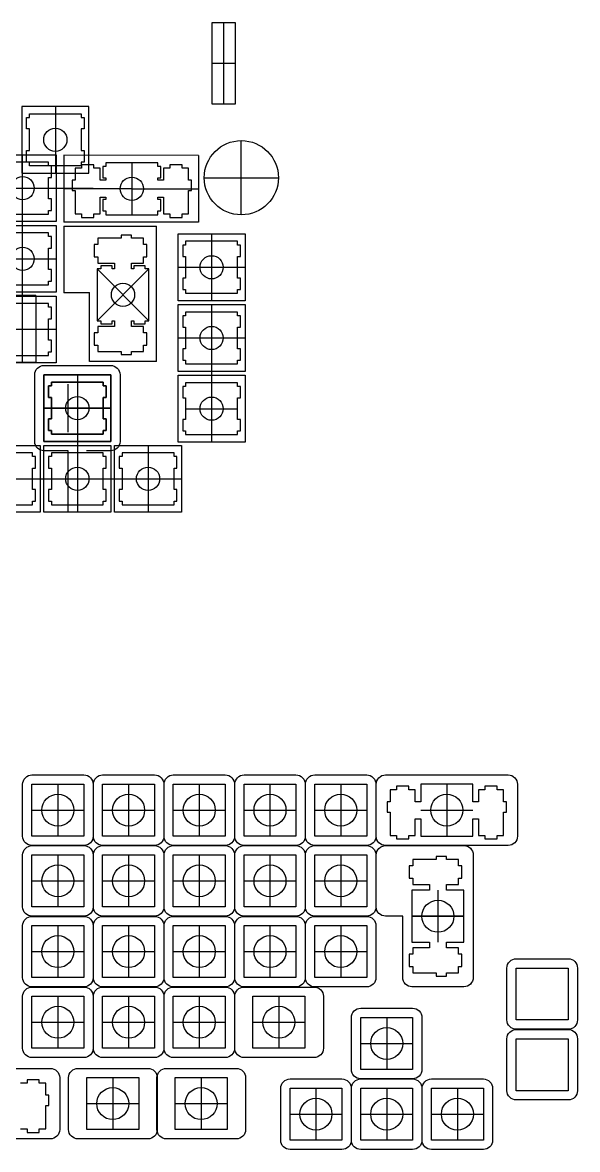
# Model space of a CAD drawing. Header units: millimetres. Extents: x -449 to 264, y -662 to 324.
# Drawn here: x 114.3 to 263.8, y -201.9 to 101.8 of the extents above; entities that cross this region are included whole.
import ezdxf

# ---------------------------------------------------------------- set-up
doc = ezdxf.new("R2010")
doc.units = ezdxf.units.MM
doc.layers.get('0').update_dxf_attribs({"color": 4, "lineweight": 25, "true_color": 0x00ffff})
for name, color, linetype, lineweight, true_color in [('keycap', 56, 'Continuous', 25, 0x808000), ('livello 1', 1, 'Continuous', 25, 0xff0000), ('livello 2', 3, 'Continuous', 25, 0x00ff00)]:
    doc.layers.add(name, color=color, linetype=linetype, lineweight=lineweight, true_color=true_color)

msp = doc.modelspace()

# ---------------------------------------------------------------- linework, layer by layer
for p, q in [((121.3, 64.15), (107.3, 64.15)), ((121.3, 63.15), (121.3, 64.15)), ((136.73, 64), (136.73, 63)), ((150.73, 64), (136.73, 64)), ((150.73, 63), (150.73, 64)), ((122.1, 63.15), (121.3, 63.15)), ((122.1, 60.05), (122.1, 63.15)), ((130.18, 62.53), (128.46, 62.53)), ((128.46, 62.53), (128.46, 59.3)), ((133.48, 63.45), (130.18, 63.45)), ((130.18, 63.45), (130.18, 62.53)), ((133.48, 62.53), (133.48, 63.45)), ((135.21, 62.53), (133.48, 62.53)), ((135.21, 59.3), (135.21, 62.53)), ((136.73, 63), (135.93, 63)), ((135.93, 63), (135.93, 59.9)), ((151.53, 63), (150.73, 63)), ((151.53, 59.9), (151.53, 63)), ((153.98, 62.53), (152.26, 62.53)), ((152.26, 62.53), (152.26, 59.3)), ((157.28, 63.45), (153.98, 63.45)), ((153.98, 63.45), (153.98, 62.53)), ((157.28, 62.53), (157.28, 63.45)), ((159, 62.53), (157.28, 62.53)), ((159, 59.3), (159, 62.53)), ((121.3, 54.25), (121.3, 60.05)), ((121.3, 60.05), (122.1, 60.05)), ((128.46, 59.3), (127.63, 59.3)), ((127.63, 59.3), (127.63, 56.5)), ((136.73, 59.3), (135.21, 59.3)), ((135.93, 59.9), (136.73, 59.9)), ((136.73, 59.9), (136.73, 59.3)), ((150.73, 59.3), (150.73, 59.9)), ((150.73, 59.9), (151.53, 59.9)), ((152.26, 59.3), (150.73, 59.3)), ((159.83, 59.3), (159, 59.3)), ((159.83, 56.5), (159.83, 59.3)), ((127.63, 56.5), (128.46, 56.5)), ((128.46, 56.5), (128.46, 50.23)), ((135.21, 50.23), (135.21, 54.7)), ((135.21, 54.7), (136.73, 54.7)), ((136.73, 54.7), (136.73, 54.1)), ((150.73, 54.1), (150.73, 54.7)), ((150.73, 54.7), (152.26, 54.7)), ((152.26, 54.7), (152.26, 50.23)), ((159, 50.23), (159, 56.5)), ((159, 56.5), (159.83, 56.5)), ((122.1, 54.25), (121.3, 54.25)), ((122.1, 51.15), (122.1, 54.25)), ((136.73, 54.1), (135.93, 54.1)), ((135.93, 54.1), (135.93, 51)), ((151.53, 54.1), (150.73, 54.1)), ((151.53, 51), (151.53, 54.1)), ((107.3, 50.15), (121.3, 50.15)), ((121.3, 50.15), (121.3, 51.15)), ((121.3, 51.15), (122.1, 51.15)), ((128.46, 50.23), (130.18, 50.23)), ((130.18, 50.23), (130.18, 49.25)), ((130.18, 49.25), (133.48, 49.25)), ((133.48, 49.25), (133.48, 50.23)), ((133.48, 50.23), (135.21, 50.23)), ((135.93, 51), (136.73, 51)), ((136.73, 51), (136.73, 50)), ((136.73, 50), (150.73, 50)), ((150.73, 50), (150.73, 51)), ((150.73, 51), (151.53, 51)), ((152.26, 50.23), (153.98, 50.23)), ((153.98, 50.23), (153.98, 49.25)), ((153.98, 49.25), (157.28, 49.25)), ((157.28, 49.25), (157.28, 50.23)), ((157.28, 50.23), (159, 50.23)), ((121.3, 45.1), (107.3, 45.1)), ((121.3, 44.1), (121.3, 45.1)), ((122.1, 44.1), (121.3, 44.1)), ((122.1, 41), (122.1, 44.1)), ((140.85, 43.7), (134.58, 43.7)), ((134.58, 43.7), (134.58, 41.97)), ((140.85, 44.52), (140.85, 43.7)), ((143.65, 44.52), (140.85, 44.52)), ((143.65, 43.7), (143.65, 44.52)), ((146.88, 43.7), (143.65, 43.7)), ((146.88, 41.97), (146.88, 43.7)), ((158.23, 42.83), (158.23, 41.83)), ((172.23, 42.83), (158.23, 42.83)), ((172.23, 41.83), (172.23, 42.83)), ((121.3, 35.2), (121.3, 41)), ((121.3, 41), (122.1, 41)), ((134.58, 41.97), (133.6, 41.97)), ((133.6, 41.97), (133.6, 38.67)), ((147.8, 41.97), (146.88, 41.97)), ((147.8, 38.67), (147.8, 41.97)), ((158.23, 41.83), (157.43, 41.83)), ((157.43, 41.83), (157.43, 38.73)), ((173.03, 41.83), (172.23, 41.83)), ((173.03, 38.73), (173.03, 41.83)), ((133.6, 38.67), (134.58, 38.67)), ((134.58, 38.67), (134.58, 36.95)), ((134.58, 36.95), (139.05, 36.95)), ((139.05, 36.95), (139.05, 35.42)), ((143.65, 35.42), (143.65, 36.95)), ((143.65, 36.95), (146.88, 36.95)), ((146.88, 36.95), (146.88, 38.67)), ((146.88, 38.67), (147.8, 38.67)), ((157.43, 38.73), (158.23, 38.73)), ((158.23, 38.73), (158.23, 32.93)), ((172.23, 32.93), (172.23, 38.73)), ((172.23, 38.73), (173.03, 38.73)), ((122.1, 35.2), (121.3, 35.2)), ((122.1, 32.1), (122.1, 35.2)), ((135.35, 35.42), (134.35, 35.42)), ((134.35, 35.42), (134.35, 21.42)), ((138.45, 36.22), (135.35, 36.22)), ((135.35, 36.22), (135.35, 35.42)), ((138.45, 35.42), (138.45, 36.22)), ((139.05, 35.42), (138.45, 35.42)), ((144.25, 35.42), (143.65, 35.42)), ((147.35, 36.22), (144.25, 36.22)), ((144.25, 36.22), (144.25, 35.42)), ((147.35, 35.42), (147.35, 36.22)), ((148.35, 35.42), (147.35, 35.42)), ((148.35, 21.42), (148.35, 35.42)), ((107.3, 31.1), (121.3, 31.1)), ((121.3, 31.1), (121.3, 32.1)), ((121.3, 32.1), (122.1, 32.1)), ((158.23, 32.93), (157.43, 32.93)), ((157.43, 32.93), (157.43, 29.83)), ((173.03, 32.93), (172.23, 32.93)), ((173.03, 29.83), (173.03, 32.93)), ((157.43, 29.83), (158.23, 29.83)), ((158.23, 29.83), (158.23, 28.83)), ((158.23, 28.83), (172.23, 28.83)), ((172.23, 28.83), (172.23, 29.83)), ((172.23, 29.83), (173.03, 29.83)), ((121.3, 26.05), (107.3, 26.05)), ((121.3, 25.05), (121.3, 26.05)), ((122.1, 25.05), (121.3, 25.05)), ((122.1, 21.95), (122.1, 25.05)), ((121.3, 16.15), (121.3, 21.95)), ((121.3, 21.95), (122.1, 21.95)), ((134.35, 21.42), (135.35, 21.42)), ((135.35, 21.42), (135.35, 20.62)), ((138.45, 20.62), (138.45, 21.42)), ((138.45, 21.42), (139.05, 21.42)), ((139.05, 21.42), (139.05, 19.9)), ((143.65, 19.9), (143.65, 21.42)), ((143.65, 21.42), (144.25, 21.42)), ((144.25, 21.42), (144.25, 20.62)), ((147.35, 20.62), (147.35, 21.42)), ((147.35, 21.42), (148.35, 21.42)), ((158.23, 22.78), (157.43, 22.78)), ((157.43, 22.78), (157.43, 19.68)), ((158.23, 23.78), (158.23, 22.78)), ((172.23, 23.78), (158.23, 23.78)), ((172.23, 22.78), (172.23, 23.78)), ((173.03, 22.78), (172.23, 22.78)), ((173.03, 19.68), (173.03, 22.78)), ((139.05, 19.9), (134.58, 19.9)), ((134.58, 19.9), (134.58, 18.17)), ((135.35, 20.62), (138.45, 20.62)), ((146.88, 19.9), (143.65, 19.9)), ((144.25, 20.62), (147.35, 20.62)), ((146.88, 18.17), (146.88, 19.9)), ((157.43, 19.68), (158.23, 19.68)), ((158.23, 19.68), (158.23, 13.88)), ((172.23, 13.88), (172.23, 19.68)), ((172.23, 19.68), (173.03, 19.68)), ((122.1, 16.15), (121.3, 16.15)), ((122.1, 13.05), (122.1, 16.15)), ((134.58, 18.17), (133.6, 18.17)), ((133.6, 18.17), (133.6, 14.87)), ((147.8, 18.17), (146.88, 18.17)), ((147.8, 14.87), (147.8, 18.17)), ((121.3, 12.05), (121.3, 13.05)), ((121.3, 13.05), (122.1, 13.05)), ((133.6, 14.87), (134.58, 14.87)), ((134.58, 14.87), (134.58, 13.15)), ((134.58, 13.15), (140.85, 13.15)), ((140.85, 13.15), (140.85, 12.32)), ((140.85, 12.32), (143.65, 12.32)), ((143.65, 12.32), (143.65, 13.15)), ((143.65, 13.15), (146.88, 13.15)), ((146.88, 13.15), (146.88, 14.87)), ((146.88, 14.87), (147.8, 14.87)), ((158.23, 13.88), (157.43, 13.88)), ((157.43, 13.88), (157.43, 10.78)), ((173.03, 13.88), (172.23, 13.88)), ((173.03, 10.78), (173.03, 13.88)), ((107.3, 12.05), (121.3, 12.05)), ((157.43, 10.78), (158.23, 10.78)), ((158.23, 10.78), (158.23, 9.78)), ((158.23, 9.78), (172.23, 9.78)), ((172.23, 9.78), (172.23, 10.78)), ((172.23, 10.78), (173.03, 10.78)), ((122.05, 3.88), (121.25, 3.88)), ((121.25, 3.88), (121.25, 0.78)), ((122.05, 4.88), (122.05, 3.88)), ((136.05, 4.88), (122.05, 4.88)), ((136.05, 3.88), (136.05, 4.88)), ((136.85, 3.88), (136.05, 3.88)), ((136.85, 0.78), (136.85, 3.88)), ((158.23, 3.73), (157.43, 3.73)), ((157.43, 3.73), (157.43, 0.63)), ((158.23, 4.73), (158.23, 3.73)), ((172.23, 4.73), (158.23, 4.73)), ((172.23, 3.73), (172.23, 4.73)), ((173.03, 3.73), (172.23, 3.73)), ((173.03, 0.63), (173.03, 3.73)), ((121.25, 0.78), (122.05, 0.78)), ((122.05, 0.78), (122.05, -5.02)), ((136.05, -5.02), (136.05, 0.78)), ((136.05, 0.78), (136.85, 0.78)), ((157.43, 0.63), (158.23, 0.63)), ((158.23, 0.63), (158.23, -5.17)), ((172.23, -5.17), (172.23, 0.63)), ((172.23, 0.63), (173.03, 0.63)), ((122.05, -5.02), (121.25, -5.02)), ((121.25, -5.02), (121.25, -8.12)), ((136.85, -5.02), (136.05, -5.02)), ((136.85, -8.12), (136.85, -5.02)), ((158.23, -5.17), (157.43, -5.17)), ((157.43, -5.17), (157.43, -8.27)), ((173.03, -5.17), (172.23, -5.17)), ((173.03, -8.27), (173.03, -5.17)), ((121.25, -8.12), (122.05, -8.12)), ((122.05, -8.12), (122.05, -9.12)), ((136.05, -9.12), (136.05, -8.12)), ((136.05, -8.12), (136.85, -8.12)), ((157.43, -8.27), (158.23, -8.27)), ((158.23, -8.27), (158.23, -9.27)), ((172.23, -9.27), (172.23, -8.27)), ((172.23, -8.27), (173.03, -8.27)), ((122.05, -9.12), (136.05, -9.12)), ((158.23, -9.27), (172.23, -9.27)), ((117, -14.17), (103, -14.17)), ((117, -15.17), (117, -14.17)), ((117.8, -15.17), (117, -15.17)), ((117.8, -18.27), (117.8, -15.17)), ((122.05, -15.17), (121.25, -15.17)), ((121.25, -15.17), (121.25, -18.27)), ((122.05, -14.17), (122.05, -15.17)), ((136.05, -14.17), (122.05, -14.17)), ((136.05, -15.17), (136.05, -14.17)), ((136.85, -15.17), (136.05, -15.17)), ((136.85, -18.27), (136.85, -15.17)), ((141.1, -15.17), (140.3, -15.17)), ((140.3, -15.17), (140.3, -18.27)), ((141.1, -14.17), (141.1, -15.17)), ((155.1, -14.17), (141.1, -14.17)), ((155.1, -15.17), (155.1, -14.17)), ((155.9, -15.17), (155.1, -15.17)), ((155.9, -18.27), (155.9, -15.17)), ((117, -24.07), (117, -18.27)), ((117, -18.27), (117.8, -18.27)), ((121.25, -18.27), (122.05, -18.27)), ((122.05, -18.27), (122.05, -24.07)), ((136.05, -24.07), (136.05, -18.27)), ((136.05, -18.27), (136.85, -18.27)), ((140.3, -18.27), (141.1, -18.27)), ((141.1, -18.27), (141.1, -24.07)), ((155.1, -24.07), (155.1, -18.27)), ((155.1, -18.27), (155.9, -18.27)), ((117.8, -24.07), (117, -24.07)), ((117.8, -27.17), (117.8, -24.07)), ((122.05, -24.07), (121.25, -24.07)), ((121.25, -24.07), (121.25, -27.17)), ((136.85, -24.07), (136.05, -24.07)), ((136.85, -27.17), (136.85, -24.07)), ((141.1, -24.07), (140.3, -24.07)), ((140.3, -24.07), (140.3, -27.17)), ((155.9, -24.07), (155.1, -24.07)), ((155.9, -27.17), (155.9, -24.07)), ((117, -28.17), (117, -27.17)), ((117, -27.17), (117.8, -27.17)), ((121.25, -27.17), (122.05, -27.17)), ((122.05, -27.17), (122.05, -28.17)), ((136.05, -28.17), (136.05, -27.17)), ((136.05, -27.17), (136.85, -27.17)), ((140.3, -27.17), (141.1, -27.17)), ((141.1, -27.17), (141.1, -28.17)), ((155.1, -28.17), (155.1, -27.17)), ((155.1, -27.17), (155.9, -27.17)), ((103, -28.17), (117, -28.17)), ((122.05, -28.17), (136.05, -28.17)), ((141.1, -28.17), (155.1, -28.17))]:
    msp.add_line(p, q)
at = {"color": 0}
for p, q in [((116.81, -103.47), (130.81, -103.47)), ((116.81, -117.47), (116.81, -103.47)), ((130.81, -103.47), (130.81, -117.47)), ((135.87, -103.47), (149.86, -103.47)), ((135.87, -117.47), (135.87, -103.47)), ((149.86, -103.47), (149.86, -117.47)), ((154.91, -103.47), (168.91, -103.47)), ((154.91, -117.47), (154.91, -103.47)), ((168.91, -103.47), (168.91, -117.47)), ((173.97, -103.47), (187.96, -103.47)), ((173.97, -117.47), (173.97, -103.47)), ((187.96, -103.47), (187.96, -117.47)), ((193.01, -103.47), (207.01, -103.47)), ((193.01, -117.47), (193.01, -103.47)), ((207.01, -103.47), (207.01, -117.47)), ((215.04, -104.94), (213.31, -104.94)), ((213.31, -104.94), (213.31, -108.17)), ((218.34, -104.02), (215.04, -104.02)), ((215.04, -104.02), (215.04, -104.94)), ((218.34, -104.94), (218.34, -104.02)), ((220.06, -104.94), (218.34, -104.94)), ((220.06, -108.17), (220.06, -104.94)), ((221.59, -103.47), (221.59, -108.17)), ((235.59, -103.47), (221.59, -103.47)), ((235.59, -108.17), (235.59, -103.47)), ((238.84, -104.94), (237.12, -104.94)), ((237.12, -104.94), (237.12, -108.17)), ((242.14, -104.02), (238.84, -104.02)), ((238.84, -104.02), (238.84, -104.94)), ((242.14, -104.94), (242.14, -104.02)), ((243.86, -104.94), (242.14, -104.94)), ((243.86, -108.17), (243.86, -104.94)), ((213.31, -108.17), (212.49, -108.17)), ((212.49, -108.17), (212.49, -110.97)), ((221.59, -108.17), (220.06, -108.17)), ((237.12, -108.17), (235.59, -108.17)), ((244.69, -108.17), (243.86, -108.17)), ((244.69, -110.97), (244.69, -108.17)), ((212.49, -110.97), (213.31, -110.97)), ((213.31, -110.97), (213.31, -117.24)), ((243.86, -117.24), (243.86, -110.97)), ((243.86, -110.97), (244.69, -110.97)), ((220.06, -117.24), (220.06, -112.77)), ((220.06, -112.77), (221.59, -112.77)), ((221.59, -112.77), (221.59, -117.47)), ((235.59, -117.47), (235.59, -112.77)), ((235.59, -112.77), (237.12, -112.77)), ((237.12, -112.77), (237.12, -117.24)), ((130.81, -117.47), (116.81, -117.47)), ((149.86, -117.47), (135.87, -117.47)), ((168.91, -117.47), (154.91, -117.47)), ((187.96, -117.47), (173.97, -117.47)), ((207.01, -117.47), (193.01, -117.47)), ((213.31, -117.24), (215.04, -117.24)), ((215.04, -117.24), (215.04, -118.22)), ((215.04, -118.22), (218.34, -118.22)), ((218.34, -118.22), (218.34, -117.24)), ((218.34, -117.24), (220.06, -117.24)), ((221.59, -117.47), (235.59, -117.47)), ((237.12, -117.24), (238.84, -117.24)), ((238.84, -117.24), (238.84, -118.22)), ((238.84, -118.22), (242.14, -118.22)), ((242.14, -118.22), (242.14, -117.24)), ((242.14, -117.24), (243.86, -117.24)), ((116.81, -122.52), (130.81, -122.52)), ((116.81, -136.52), (116.81, -122.52)), ((130.81, -122.52), (130.81, -136.52)), ((135.87, -122.52), (149.86, -122.52)), ((135.87, -136.52), (135.87, -122.52)), ((149.86, -122.52), (149.86, -136.52)), ((154.91, -122.52), (168.91, -122.52)), ((154.91, -136.52), (154.91, -122.52)), ((168.91, -122.52), (168.91, -136.52)), ((173.97, -122.52), (187.96, -122.52)), ((173.97, -136.52), (173.97, -122.52)), ((187.96, -122.52), (187.96, -136.52)), ((193.01, -122.52), (207.01, -122.52)), ((193.01, -136.52), (193.01, -122.52)), ((207.01, -122.52), (207.01, -136.52)), ((225.71, -123.77), (219.44, -123.77)), ((219.44, -123.77), (219.44, -125.5)), ((225.71, -122.95), (225.71, -123.77)), ((228.51, -122.95), (225.71, -122.95)), ((228.51, -123.77), (228.51, -122.95)), ((231.74, -123.77), (228.51, -123.77)), ((231.74, -125.5), (231.74, -123.77)), ((219.44, -125.5), (218.46, -125.5)), ((218.46, -125.5), (218.46, -128.8)), ((232.66, -125.5), (231.74, -125.5)), ((232.66, -128.8), (232.66, -125.5)), ((218.46, -128.8), (219.44, -128.8)), ((219.44, -128.8), (219.44, -130.52)), ((219.44, -130.52), (223.91, -130.52)), ((223.91, -130.52), (223.91, -132.05)), ((228.51, -132.05), (228.51, -130.52)), ((228.51, -130.52), (231.74, -130.52)), ((231.74, -130.52), (231.74, -128.8)), ((231.74, -128.8), (232.66, -128.8)), ((223.91, -132.05), (219.21, -132.05)), ((219.21, -132.05), (219.21, -146.05)), ((233.21, -132.05), (228.51, -132.05)), ((233.21, -146.05), (233.21, -132.05)), ((130.81, -136.52), (116.81, -136.52)), ((149.86, -136.52), (135.87, -136.52)), ((168.91, -136.52), (154.91, -136.52)), ((187.96, -136.52), (173.97, -136.52)), ((207.01, -136.52), (193.01, -136.52)), ((116.81, -141.57), (130.81, -141.57)), ((116.81, -155.57), (116.81, -141.57)), ((130.81, -141.57), (130.81, -155.57)), ((135.87, -141.57), (149.86, -141.57)), ((135.87, -155.57), (135.87, -141.57)), ((149.86, -141.57), (149.86, -155.57)), ((154.91, -141.57), (168.91, -141.57)), ((154.91, -155.57), (154.91, -141.57)), ((168.91, -141.57), (168.91, -155.57)), ((173.97, -141.57), (187.96, -141.57)), ((173.97, -155.57), (173.97, -141.57)), ((187.96, -141.57), (187.96, -155.57)), ((193.01, -141.57), (207.01, -141.57)), ((193.01, -155.57), (193.01, -141.57)), ((207.01, -141.57), (207.01, -155.57)), ((219.21, -146.05), (223.91, -146.05)), ((223.91, -147.57), (219.44, -147.57)), ((219.44, -147.57), (219.44, -149.3)), ((223.91, -146.05), (223.91, -147.57)), ((228.51, -147.57), (228.51, -146.05)), ((228.51, -146.05), (233.21, -146.05)), ((231.74, -147.57), (228.51, -147.57)), ((231.74, -149.3), (231.74, -147.57)), ((219.44, -149.3), (218.46, -149.3)), ((218.46, -149.3), (218.46, -152.6)), ((232.66, -149.3), (231.74, -149.3)), ((232.66, -152.6), (232.66, -149.3)), ((218.46, -152.6), (219.44, -152.6)), ((219.44, -152.6), (219.44, -154.32)), ((219.44, -154.32), (225.71, -154.32)), ((225.71, -154.32), (225.71, -155.15)), ((228.51, -155.15), (228.51, -154.32)), ((228.51, -154.32), (231.74, -154.32)), ((231.74, -154.32), (231.74, -152.6)), ((231.74, -152.6), (232.66, -152.6)), ((247.31, -153), (261.31, -153)), ((247.31, -167), (247.31, -153)), ((261.31, -153), (261.31, -167)), ((130.81, -155.57), (116.81, -155.57)), ((149.86, -155.57), (135.87, -155.57)), ((168.91, -155.57), (154.91, -155.57)), ((187.96, -155.57), (173.97, -155.57)), ((207.01, -155.57), (193.01, -155.57)), ((225.71, -155.15), (228.51, -155.15)), ((116.81, -160.62), (130.81, -160.62)), ((116.81, -174.62), (116.81, -160.62)), ((130.81, -160.62), (130.81, -174.62)), ((135.87, -160.62), (149.86, -160.62)), ((135.87, -174.62), (135.87, -160.62)), ((149.86, -160.62), (149.86, -174.62)), ((154.91, -160.62), (168.91, -160.62)), ((154.91, -174.62), (154.91, -160.62)), ((168.91, -160.62), (168.91, -174.62)), ((176.35, -160.62), (190.35, -160.62)), ((176.35, -174.62), (176.35, -160.62)), ((190.35, -160.62), (190.35, -174.62)), ((205.4, -166.34), (219.4, -166.34)), ((205.4, -180.34), (205.4, -166.34)), ((219.4, -166.34), (219.4, -180.34)), ((261.31, -167), (247.31, -167)), ((247.31, -172.05), (261.31, -172.05)), ((247.31, -186.05), (247.31, -172.05)), ((261.31, -172.05), (261.31, -186.05)), ((130.81, -174.62), (116.81, -174.62)), ((149.86, -174.62), (135.87, -174.62)), ((168.91, -174.62), (154.91, -174.62)), ((190.35, -174.62), (176.35, -174.62)), ((219.4, -180.34), (205.4, -180.34)), ((115.49, -184), (113.77, -184)), ((118.79, -183.08), (115.49, -183.08)), ((115.49, -183.08), (115.49, -184)), ((118.79, -184), (118.79, -183.08)), ((120.52, -184), (118.79, -184)), ((120.52, -187.23), (120.52, -184)), ((131.58, -182.53), (145.58, -182.53)), ((131.58, -196.53), (131.58, -182.53)), ((145.58, -182.53), (145.58, -196.53)), ((155.39, -182.53), (169.39, -182.53)), ((155.39, -196.53), (155.39, -182.53)), ((169.39, -182.53), (169.39, -196.53)), ((121.34, -187.23), (120.52, -187.23)), ((121.34, -190.03), (121.34, -187.23)), ((186.35, -185.39), (200.35, -185.39)), ((186.35, -199.39), (186.35, -185.39)), ((200.35, -185.39), (200.35, -199.39)), ((205.4, -185.39), (219.4, -185.39)), ((205.4, -199.39), (205.4, -185.39)), ((219.4, -185.39), (219.4, -199.39)), ((224.45, -185.39), (238.45, -185.39)), ((224.45, -199.39), (224.45, -185.39)), ((238.45, -185.39), (238.45, -199.39)), ((261.31, -186.05), (247.31, -186.05)), ((120.52, -196.3), (120.52, -190.03)), ((120.52, -190.03), (121.34, -190.03)), ((113.77, -196.3), (115.49, -196.3)), ((115.49, -196.3), (115.49, -197.28)), ((115.49, -197.28), (118.79, -197.28)), ((118.79, -197.28), (118.79, -196.3)), ((118.79, -196.3), (120.52, -196.3)), ((145.58, -196.53), (131.58, -196.53)), ((169.39, -196.53), (155.39, -196.53)), ((200.35, -199.39), (186.35, -199.39)), ((219.4, -199.39), (205.4, -199.39)), ((238.45, -199.39), (224.45, -199.39))]:
    msp.add_line(p, q, dxfattribs=at)
at = {"flags": 128}
for points in [[(171.57, 79.78), (165.37, 79.78), (165.37, 101.78), (171.57, 101.78), (171.57, 79.78)], [(168.47, 101.78), (168.47, 79.78)], [(171.57, 90.78), (165.37, 90.78)], [(173.23, 49.96), (173.23, 69.96)], [(163.23, 59.96), (183.23, 59.96)], [(-9, 57.15), (133.3, 57.15)], [(165.23, 44.83), (165.23, 26.83)], [(-9, 38.1), (123.3, 38.1)], [(123.3, 19.05), (-9, 19.05)], [(158.23, -2.27), (172.23, -2.27)]]:
    msp.add_lwpolyline(points, dxfattribs=at)
at = {"lineweight": -2, "flags": 128}
for points in [[(123.3, 48.15), (105.3, 48.15), (105.3, 66.15), (123.3, 66.15)], [(123.3, 29.1), (105.3, 29.1), (105.3, 47.1), (123.3, 47.1)], [(174.23, 26.83), (156.23, 26.83), (156.23, 44.83), (174.23, 44.83)], [(123.3, 10.05), (105.3, 10.05), (105.3, 28.05), (123.3, 28.05)], [(174.23, 7.78), (156.23, 7.78), (156.23, 25.78), (174.23, 25.78)], [(138.05, -11.12), (120.05, -11.12), (120.05, 6.88), (138.05, 6.88)], [(174.23, -11.27), (156.23, -11.27), (156.23, 6.73), (174.23, 6.73)], [(119, -30.17), (101, -30.17), (101, -12.17), (119, -12.17)], [(138.05, -30.17), (120.05, -30.17), (120.05, -12.17), (138.05, -12.17)], [(157.1, -30.17), (139.1, -30.17), (139.1, -12.17), (157.1, -12.17)]]:
    msp.add_lwpolyline(points, close=True, dxfattribs=at)
for points in [[(114.3, 10.05), (114.3, 66.15)], [(125.43, 66), (125.43, 48)], [(161.73, 65.99), (125.43, 66)], [(143.73, 64), (143.73, 50)], [(161.73, 65.99), (161.73, 47.99)], [(143.73, 57), (125.43, 57)], [(143.73, 57), (161.73, 57)], [(125.43, 46.95), (125.42, 28.98)], [(161.73, 47.99), (125.43, 48)], [(125.43, 46.95), (150.35, 46.95)], [(150.35, 10.42), (150.35, 46.95)], [(134.35, 35.42), (148.35, 21.42)], [(148.35, 35.42), (134.35, 21.42)], [(156.23, 35.83), (174.23, 35.83)], [(125.42, 29), (132.35, 29)], [(132.35, 10.42), (132.35, 29)], [(165.23, 25.78), (165.23, -11.27)], [(156.23, 16.78), (174.23, 16.78)], [(150.35, 10.42), (132.35, 10.42)], [(129.05, 6.88), (129.05, -30.17)], [(120.05, -2.12), (138.05, -2.12)], [(148.1, -12.17), (148.1, -30.17)], [(101, -21.17), (157.1, -21.17)]]:
    msp.add_lwpolyline(points, dxfattribs=at)
msp.add_circle((173.23, 59.96), 10)
at = {"layer": 'keycap', "flags": 128}
for points in [[(126.55, -30.17), (126.55, -13.62), (120.05, -13.62, -0.414214), (117.55, -11.12), (117.55, -2.03), (117.55, 6.88, -0.414214), (120.05, 9.38), (129.28, 9.38), (138.05, 9.38, -0.414214), (140.55, 6.88), (140.55, -2.18), (140.55, -11.12, -0.414214), (138.05, -13.62), (131.55, -13.62)], [(126.55, -30.17), (126.55, -13.62), (120.05, -13.62, -0.414214), (117.55, -11.12), (117.55, -2.03), (117.55, 6.88, -0.414214), (120.05, 9.38), (129.28, 9.38), (138.05, 9.38, -0.414214), (140.55, 6.88), (140.55, -2.18), (140.55, -11.12, -0.414214), (138.05, -13.62), (131.55, -13.62)], [(126.55, -30.17), (126.55, -13.62), (120.05, -13.62, -0.414214), (117.55, -11.12), (117.55, -2.03), (117.55, 6.88, -0.414214), (120.05, 9.38), (129.28, 9.38), (138.05, 9.38, -0.414214), (140.55, 6.88), (140.55, -2.18), (140.55, -11.12, -0.414214), (138.05, -13.62), (131.55, -13.62)], [(126.55, -30.17), (126.55, -13.62), (120.05, -13.62, -0.414214), (117.55, -11.12), (117.55, -2.03), (117.55, 6.88, -0.414214), (120.05, 9.38), (129.28, 9.38), (138.05, 9.38, -0.414214), (140.55, 6.88), (140.55, -2.18), (140.55, -11.12, -0.414214), (138.05, -13.62), (131.55, -13.62)], [(126.55, -30.17), (126.55, -13.62), (120.05, -13.62, -0.414214), (117.55, -11.12), (117.55, -2.03), (117.55, 6.88, -0.414214), (120.05, 9.38), (129.28, 9.38), (138.05, 9.38, -0.414214), (140.55, 6.88), (140.55, -2.18), (140.55, -11.12, -0.414214), (138.05, -13.62), (131.55, -13.62)], [(126.55, -30.17), (126.55, -13.62), (120.05, -13.62, -0.414214), (117.55, -11.12), (117.55, -2.03), (117.55, 6.88, -0.414214), (120.05, 9.38), (129.28, 9.38), (138.05, 9.38, -0.414214), (140.55, 6.88), (140.55, -2.18), (140.55, -11.12, -0.414214), (138.05, -13.62), (131.55, -13.62)], [(126.55, -30.17), (126.55, -13.62), (120.05, -13.62, -0.414214), (117.55, -11.12), (117.55, -2.03), (117.55, 6.88, -0.414214), (120.05, 9.38), (129.28, 9.38), (138.05, 9.38, -0.414214), (140.55, 6.88), (140.55, -2.18), (140.55, -11.12, -0.414214), (138.05, -13.62), (131.55, -13.62)], [(126.55, -30.17), (126.55, -13.62), (120.05, -13.62, -0.414214), (117.55, -11.12), (117.55, -2.03), (117.55, 6.88, -0.414214), (120.05, 9.38), (129.28, 9.38), (138.05, 9.38, -0.414214), (140.55, 6.88), (140.55, -2.18), (140.55, -11.12, -0.414214), (138.05, -13.62), (131.55, -13.62)], [(126.55, -30.17), (126.55, -13.62), (120.05, -13.62, -0.414214), (117.55, -11.12), (117.55, -2.03), (117.55, 6.88, -0.414214), (120.05, 9.38), (129.28, 9.38), (138.05, 9.38, -0.414214), (140.55, 6.88), (140.55, -2.18), (140.55, -11.12, -0.414214), (138.05, -13.62), (131.55, -13.62)], [(126.55, -30.17), (126.55, -13.62), (120.05, -13.62, -0.414214), (117.55, -11.12), (117.55, -2.03), (117.55, 6.88, -0.414214), (120.05, 9.38), (129.28, 9.38), (138.05, 9.38, -0.414214), (140.55, 6.88), (140.55, -2.18), (140.55, -11.12, -0.414214), (138.05, -13.62), (131.55, -13.62)], [(126.55, -30.17), (126.55, -13.62), (120.05, -13.62, -0.414214), (117.55, -11.12), (117.55, -2.03), (117.55, 6.88, -0.414214), (120.05, 9.38), (129.28, 9.38), (138.05, 9.38, -0.414214), (140.55, 6.88), (140.55, -2.18), (140.55, -11.12, -0.414214), (138.05, -13.62), (131.55, -13.62)], [(126.55, -30.17), (126.55, -13.62), (120.05, -13.62, -0.414214), (117.55, -11.12), (117.55, -2.03), (117.55, 6.88, -0.414214), (120.05, 9.38), (129.28, 9.38), (138.05, 9.38, -0.414214), (140.55, 6.88), (140.55, -2.18), (140.55, -11.12, -0.414214), (138.05, -13.62), (131.55, -13.62)], [(126.55, -30.17), (126.55, -13.62), (120.05, -13.62, -0.414214), (117.55, -11.12), (117.55, -2.03), (117.55, 6.88, -0.414214), (120.05, 9.38), (129.28, 9.38), (138.05, 9.38, -0.414214), (140.55, 6.88), (140.55, -2.18), (140.55, -11.12, -0.414214), (138.05, -13.62), (131.55, -13.62)], [(126.55, -30.17), (126.55, -13.62), (120.05, -13.62, -0.414214), (117.55, -11.12), (117.55, -2.03), (117.55, 6.88, -0.414214), (120.05, 9.38), (129.28, 9.38), (138.05, 9.38, -0.414214), (140.55, 6.88), (140.55, -2.18), (140.55, -11.12, -0.414214), (138.05, -13.62), (131.55, -13.62)], [(126.55, -30.17), (126.55, -13.62), (120.05, -13.62, -0.414214), (117.55, -11.12), (117.55, -2.03), (117.55, 6.88, -0.414214), (120.05, 9.38), (129.28, 9.38), (138.05, 9.38, -0.414214), (140.55, 6.88), (140.55, -2.18), (140.55, -11.12, -0.414214), (138.05, -13.62), (131.55, -13.62)], [(126.55, -30.17), (126.55, -13.62), (120.05, -13.62, -0.414214), (117.55, -11.12), (117.55, -2.03), (117.55, 6.88, -0.414214), (120.05, 9.38), (129.28, 9.38), (138.05, 9.38, -0.414214), (140.55, 6.88), (140.55, -2.18), (140.55, -11.12, -0.414214), (138.05, -13.62), (131.55, -13.62)], [(126.55, -30.17), (126.55, -13.62), (120.05, -13.62, -0.414214), (117.55, -11.12), (117.55, -2.03), (117.55, 6.88, -0.414214), (120.05, 9.38), (129.28, 9.38), (138.05, 9.38, -0.414214), (140.55, 6.88), (140.55, -2.18), (140.55, -11.12, -0.414214), (138.05, -13.62), (131.55, -13.62)], [(126.55, -30.17), (126.55, -13.62), (120.05, -13.62, -0.414214), (117.55, -11.12), (117.55, -2.03), (117.55, 6.88, -0.414214), (120.05, 9.38), (129.28, 9.38), (138.05, 9.38, -0.414214), (140.55, 6.88), (140.55, -2.18), (140.55, -11.12, -0.414214), (138.05, -13.62), (131.55, -13.62)], [(126.55, -30.17), (126.55, -13.62), (120.05, -13.62, -0.414214), (117.55, -11.12), (117.55, -2.03), (117.55, 6.88, -0.414214), (120.05, 9.38), (129.28, 9.38), (138.05, 9.38, -0.414214), (140.55, 6.88), (140.55, -2.18), (140.55, -11.12, -0.414214), (138.05, -13.62), (131.55, -13.62)], [(126.55, -30.17), (126.55, -13.62), (120.05, -13.62, -0.414214), (117.55, -11.12), (117.55, -2.03), (117.55, 6.88, -0.414214), (120.05, 9.38), (129.28, 9.38), (138.05, 9.38, -0.414214), (140.55, 6.88), (140.55, -2.18), (140.55, -11.12, -0.414214), (138.05, -13.62), (131.55, -13.62)], [(126.55, -30.17), (126.55, -13.62), (120.05, -13.62, -0.414214), (117.55, -11.12), (117.55, -2.03), (117.55, 6.88, -0.414214), (120.05, 9.38), (129.28, 9.38), (138.05, 9.38, -0.414214), (140.55, 6.88), (140.55, -2.18), (140.55, -11.12, -0.414214), (138.05, -13.62), (131.55, -13.62)], [(126.55, -30.17), (126.55, -13.62), (120.05, -13.62, -0.414214), (117.55, -11.12), (117.55, -2.03), (117.55, 6.88, -0.414214), (120.05, 9.38), (129.28, 9.38), (138.05, 9.38, -0.414214), (140.55, 6.88), (140.55, -2.18), (140.55, -11.12, -0.414214), (138.05, -13.62), (131.55, -13.62)], [(126.55, -30.17), (126.55, -13.62), (120.05, -13.62, -0.414214), (117.55, -11.12), (117.55, -2.03), (117.55, 6.88, -0.414214), (120.05, 9.38), (129.28, 9.38), (138.05, 9.38, -0.414214), (140.55, 6.88), (140.55, -2.18), (140.55, -11.12, -0.414214), (138.05, -13.62), (131.55, -13.62)], [(126.55, -30.17), (126.55, -13.62), (120.05, -13.62, -0.414214), (117.55, -11.12), (117.55, -2.03), (117.55, 6.88, -0.414214), (120.05, 9.38), (129.28, 9.38), (138.05, 9.38, -0.414214), (140.55, 6.88), (140.55, -2.18), (140.55, -11.12, -0.414214), (138.05, -13.62), (131.55, -13.62)], [(126.55, -30.17), (126.55, -13.62), (120.05, -13.62, -0.414214), (117.55, -11.12), (117.55, -2.03), (117.55, 6.88, -0.414214), (120.05, 9.38), (129.28, 9.38), (138.05, 9.38, -0.414214), (140.55, 6.88), (140.55, -2.18), (140.55, -11.12, -0.414214), (138.05, -13.62), (131.55, -13.62)], [(126.55, -30.17), (126.55, -13.62), (120.05, -13.62, -0.414214), (117.55, -11.12), (117.55, -2.03), (117.55, 6.88, -0.414214), (120.05, 9.38), (129.28, 9.38), (138.05, 9.38, -0.414214), (140.55, 6.88), (140.55, -2.18), (140.55, -11.12, -0.414214), (138.05, -13.62), (131.55, -13.62)], [(126.55, -30.17), (126.55, -13.62), (120.05, -13.62, -0.414214), (117.55, -11.12), (117.55, -2.03), (117.55, 6.88, -0.414214), (120.05, 9.38), (129.28, 9.38), (138.05, 9.38, -0.414214), (140.55, 6.88), (140.55, -2.18), (140.55, -11.12, -0.414214), (138.05, -13.62), (131.55, -13.62)], [(231.79, -119.97), (212.09, -119.97, -0.414214), (209.59, -117.47), (209.59, -103.47, -0.414214), (212.09, -100.97)], [(212.09, -100.97), (245.14, -100.97, -0.414214), (247.64, -103.47), (247.64, -117.47, -0.414214), (245.14, -119.97), (231.79, -119.97)], [(216.71, -139.02), (212.09, -139.02, -0.414214), (209.59, -136.52), (209.59, -122.52, -0.414214), (212.09, -120.02)], [(218.85, -120.02, -0.035506), (219.21, -120), (233.21, -120, -0.414214), (235.71, -122.5), (235.71, -135.84)], [(235.71, -135.84), (235.71, -155.55, -0.414214), (233.21, -158.05), (219.21, -158.05, -0.414214), (216.71, -155.55)], [(187.96, -177.12), (173.97, -177.12, -0.414214), (171.47, -174.62), (171.47, -160.62, -0.414214), (173.97, -158.12), (187.96, -158.12)], [(178.85, -158.12), (192.85, -158.12, -0.414214), (195.35, -160.62), (195.35, -174.62, -0.414214), (192.85, -177.12), (178.85, -177.12, -0.414214)], [(88.74, -180.03), (121.79, -180.03, -0.414214), (124.29, -182.53), (124.29, -196.53, -0.414214), (121.79, -199.03), (108.44, -199.03)], [(143.19, -199.03), (129.2, -199.03, -0.414214), (126.7, -196.53), (126.7, -182.53, -0.414214), (129.2, -180.03), (143.19, -180.03)], [(134.08, -180.03), (148.08, -180.03, -0.414214), (150.58, -182.53), (150.58, -196.53, -0.414214), (148.08, -199.03), (134.08, -199.03, -0.414214)], [(167.01, -199.03), (153.01, -199.03, -0.414214), (150.51, -196.53), (150.51, -182.53, -0.414214), (153.01, -180.03), (167.01, -180.03)], [(157.89, -180.03), (171.89, -180.03, -0.414214), (174.39, -182.53), (174.39, -196.53, -0.414214), (171.89, -199.03), (157.89, -199.03, -0.414214)]]:
    msp.add_lwpolyline(points, format="xyb", dxfattribs=at)
for points in [[(126.55, -8.62), (126.55, -2.11), (126.55, 4.38)], [(126.55, -8.62), (126.55, -2.11), (126.55, 4.38)], [(126.55, -8.62), (126.55, -2.11), (126.55, 4.38)], [(126.55, -8.62), (126.55, -2.11), (126.55, 4.38)], [(126.55, -8.62), (126.55, -2.11), (126.55, 4.38)], [(126.55, -8.62), (126.55, -2.11), (126.55, 4.38)], [(126.55, -8.62), (126.55, -2.11), (126.55, 4.38)], [(126.55, -8.62), (126.55, -2.11), (126.55, 4.38)], [(126.55, -8.62), (126.55, -2.11), (126.55, 4.38)], [(126.55, -8.62), (126.55, -2.11), (126.55, 4.38)], [(126.55, -8.62), (126.55, -2.11), (126.55, 4.38)], [(126.55, -8.62), (126.55, -2.11), (126.55, 4.38)], [(126.55, -8.62), (126.55, -2.11), (126.55, 4.38)], [(126.55, -8.62), (126.55, -2.11), (126.55, 4.38)], [(126.55, -8.62), (126.55, -2.11), (126.55, 4.38)], [(126.55, -8.62), (126.55, -2.11), (126.55, 4.38)], [(126.55, -8.62), (126.55, -2.11), (126.55, 4.38)], [(126.55, -8.62), (126.55, -2.11), (126.55, 4.38)], [(126.55, -8.62), (126.55, -2.11), (126.55, 4.38)], [(126.55, -8.62), (126.55, -2.11), (126.55, 4.38)], [(126.55, -8.62), (126.55, -2.11), (126.55, 4.38)], [(126.55, -8.62), (126.55, -2.11), (126.55, 4.38)], [(126.55, -8.62), (126.55, -2.11), (126.55, 4.38)], [(126.55, -8.62), (126.55, -2.11), (126.55, 4.38)], [(126.55, -8.62), (126.55, -2.11), (126.55, 4.38)], [(126.55, -8.62), (126.55, -2.11), (126.55, 4.38)], [(126.55, -8.62), (126.55, -2.11), (126.55, 4.38)], [(212.09, -120.02), (233.56, -120.02)], [(216.71, -155.55), (216.71, -139.02)], [(231.79, -139.02), (219.21, -139.02)], [(233.21, -139.02), (231.79, -139.02)]]:
    msp.add_lwpolyline(points, dxfattribs=at)
for points in [[(130.81, -100.97, -0.414214), (133.31, -103.47), (133.31, -117.47, -0.414214), (130.81, -119.97), (116.81, -119.97, -0.414214), (114.31, -117.47), (114.31, -103.47, -0.414214), (116.81, -100.97)], [(149.86, -100.97, -0.414214), (152.36, -103.47), (152.36, -117.47, -0.414214), (149.86, -119.97), (135.87, -119.97, -0.414214), (133.37, -117.47), (133.37, -103.47, -0.414214), (135.87, -100.97)], [(168.91, -100.97, -0.414214), (171.41, -103.47), (171.41, -117.47, -0.414214), (168.91, -119.97), (154.91, -119.97, -0.414214), (152.41, -117.47), (152.41, -103.47, -0.414214), (154.91, -100.97)], [(187.96, -100.97, -0.414214), (190.46, -103.47), (190.46, -117.47, -0.414214), (187.96, -119.97), (173.97, -119.97, -0.414214), (171.47, -117.47), (171.47, -103.47, -0.414214), (173.97, -100.97)], [(207.01, -100.97, -0.414214), (209.51, -103.47), (209.51, -117.47, -0.414214), (207.01, -119.97), (193.01, -119.97, -0.414214), (190.51, -117.47), (190.51, -103.47, -0.414214), (193.01, -100.97)], [(116.81, -139.02, -0.414214), (114.31, -136.52), (114.31, -122.52, -0.414214), (116.81, -120.02), (130.81, -120.02, -0.414214), (133.31, -122.52), (133.31, -136.52, -0.414214), (130.81, -139.02)], [(135.87, -139.02, -0.414214), (133.37, -136.52), (133.37, -122.52, -0.414214), (135.87, -120.02), (149.86, -120.02, -0.414214), (152.36, -122.52), (152.36, -136.52, -0.414214), (149.86, -139.02)], [(171.41, -136.52, -0.414214), (168.91, -139.02), (154.91, -139.02, -0.414214), (152.41, -136.52), (152.41, -122.52, -0.414214), (154.91, -120.02), (168.91, -120.02, -0.414214), (171.41, -122.52)], [(171.47, -122.52, -0.414214), (173.97, -120.02), (187.96, -120.02, -0.414214), (190.46, -122.52), (190.46, -136.52, -0.414214), (187.96, -139.02), (173.97, -139.02, -0.414214), (171.47, -136.52)], [(190.51, -122.52, -0.414214), (193.01, -120.02), (207.01, -120.02, -0.414214), (209.51, -122.52), (209.51, -136.52, -0.414214), (207.01, -139.02), (193.01, -139.02, -0.414214), (190.51, -136.52)], [(114.31, -141.57, -0.414214), (116.81, -139.07), (130.81, -139.07, -0.414214), (133.31, -141.57), (133.31, -155.57, -0.414214), (130.81, -158.07), (116.81, -158.07, -0.414214), (114.31, -155.57)], [(133.37, -141.57, -0.414214), (135.87, -139.07), (149.86, -139.07, -0.414214), (152.36, -141.57), (152.36, -155.57, -0.414214), (149.86, -158.07), (135.87, -158.07, -0.414214), (133.37, -155.57)], [(152.41, -141.57, -0.414214), (154.91, -139.07), (168.91, -139.07, -0.414214), (171.41, -141.57), (171.41, -155.57, -0.414214), (168.91, -158.07), (154.91, -158.07, -0.414214), (152.41, -155.57)], [(171.47, -141.57, -0.414214), (173.97, -139.07), (187.96, -139.07, -0.414214), (190.46, -141.57), (190.46, -155.57, -0.414214), (187.96, -158.07), (173.97, -158.07, -0.414214), (171.47, -155.57)], [(190.51, -141.57, -0.414214), (193.01, -139.07), (207.01, -139.07, -0.414214), (209.51, -141.57), (209.51, -155.57, -0.414214), (207.01, -158.07), (193.01, -158.07, -0.414214), (190.51, -155.57)], [(263.81, -167, -0.414214), (261.31, -169.5), (247.31, -169.5, -0.414214), (244.81, -167), (244.81, -153, -0.414214), (247.31, -150.5), (261.31, -150.5, -0.414214), (263.81, -153)], [(114.31, -160.62, -0.414214), (116.81, -158.12), (130.81, -158.12, -0.414214), (133.31, -160.62), (133.31, -174.62, -0.414214), (130.81, -177.12), (116.81, -177.12, -0.414214), (114.31, -174.62)], [(133.37, -160.62, -0.414214), (135.87, -158.12), (149.86, -158.12, -0.414214), (152.36, -160.62), (152.36, -174.62, -0.414214), (149.86, -177.12), (135.87, -177.12, -0.414214), (133.37, -174.62)], [(152.41, -160.62, -0.414214), (154.91, -158.12), (168.91, -158.12, -0.414214), (171.41, -160.62), (171.41, -174.62, -0.414214), (168.91, -177.12), (154.91, -177.12, -0.414214), (152.41, -174.62)], [(221.9, -180.34, -0.414214), (219.4, -182.84), (205.4, -182.84, -0.414214), (202.9, -180.34), (202.9, -166.34, -0.414214), (205.4, -163.84), (219.4, -163.84, -0.414214), (221.9, -166.34)], [(263.81, -186.05, -0.414214), (261.31, -188.55), (247.31, -188.55, -0.414214), (244.81, -186.05), (244.81, -172.05, -0.414214), (247.31, -169.55), (261.31, -169.55, -0.414214), (263.81, -172.05)], [(202.85, -199.39, -0.414214), (200.35, -201.89), (186.35, -201.89, -0.414214), (183.85, -199.39), (183.85, -185.39, -0.414214), (186.35, -182.89), (200.35, -182.89, -0.414214), (202.85, -185.39)], [(221.9, -199.39, -0.414214), (219.4, -201.89), (205.4, -201.89, -0.414214), (202.9, -199.39), (202.9, -185.39, -0.414214), (205.4, -182.89), (219.4, -182.89, -0.414214), (221.9, -185.39)], [(238.45, -182.89, -0.414214), (240.95, -185.39), (240.95, -199.39, -0.414214), (238.45, -201.89), (224.45, -201.89, -0.414214), (221.95, -199.39), (221.95, -185.39, -0.414214), (224.45, -182.89)]]:
    msp.add_lwpolyline(points, format="xyb", close=True, dxfattribs=at)
at = {"layer": 'livello 1'}
for p, q in [((115.32, 73.1), (115.32, 76.2)), ((115.32, 76.2), (116.12, 76.2)), ((116.12, 76.2), (116.12, 77.2)), ((116.12, 77.2), (130.12, 77.2)), ((130.12, 77.2), (130.12, 76.2)), ((130.12, 76.2), (130.92, 76.2)), ((130.92, 76.2), (130.92, 73.1)), ((116.12, 73.1), (115.32, 73.1)), ((116.12, 67.3), (116.12, 73.1)), ((130.92, 73.1), (130.12, 73.1)), ((130.12, 73.1), (130.12, 67.3)), ((115.32, 64.2), (115.32, 67.3)), ((115.32, 67.3), (116.12, 67.3)), ((130.12, 67.3), (130.92, 67.3)), ((130.92, 67.3), (130.92, 64.2)), ((116.12, 64.2), (115.32, 64.2)), ((116.12, 63.2), (116.12, 64.2)), ((130.92, 64.2), (130.12, 64.2)), ((130.12, 64.2), (130.12, 63.2)), ((130.12, 63.2), (116.12, 63.2)), ((121.25, 0.78), (121.25, 3.88)), ((121.25, 3.88), (122.05, 3.88)), ((122.05, 3.88), (122.05, 4.88)), ((122.05, 4.88), (136.05, 4.88)), ((136.05, 4.88), (136.05, 3.88)), ((136.05, 3.88), (136.85, 3.88)), ((136.85, 3.88), (136.85, 0.78)), ((122.05, 0.78), (121.25, 0.78)), ((122.05, -5.02), (122.05, 0.78)), ((136.85, 0.78), (136.05, 0.78)), ((136.05, 0.78), (136.05, -5.02)), ((121.25, -8.12), (121.25, -5.02)), ((121.25, -5.02), (122.05, -5.02)), ((136.05, -5.02), (136.85, -5.02)), ((136.85, -5.02), (136.85, -8.12)), ((122.05, -8.12), (121.25, -8.12)), ((122.05, -9.12), (122.05, -8.12)), ((136.85, -8.12), (136.05, -8.12)), ((136.05, -8.12), (136.05, -9.12)), ((136.05, -9.12), (122.05, -9.12))]:
    msp.add_line(p, q, dxfattribs=at)
at = {"layer": 'livello 1', "flags": 128}
for points in [[(114.12, 61.2), (132.12, 61.2), (132.12, 79.2), (114.12, 79.2)], [(120.05, -11.12), (138.05, -11.12), (138.05, 6.88), (120.05, 6.88)]]:
    msp.add_lwpolyline(points, close=True, dxfattribs=at)
for points in [[(123.12, 79.2), (123.12, 61.2)], [(117.88, 28.2), (86.38, 28.2)], [(117.88, 28.2), (117.88, 10.2)], [(117.88, 10.2), (86.38, 10.2)], [(129.05, 6.88), (129.05, -11.12)], [(138.05, -2.12), (120.05, -2.12)], [(123.81, -103.47), (123.81, -117.47)], [(142.86, -103.47), (142.86, -117.47)], [(161.91, -103.47), (161.91, -117.47)], [(180.96, -103.47), (180.96, -117.47)], [(200.01, -103.47), (200.01, -117.47)], [(228.59, -103.47), (228.59, -117.47)], [(116.81, -110.47), (130.81, -110.47)], [(135.87, -110.47), (149.86, -110.47)], [(154.91, -110.47), (168.91, -110.47)], [(173.97, -110.47), (187.96, -110.47)], [(193.01, -110.47), (207.01, -110.47)], [(221.59, -110.47), (235.59, -110.47)], [(123.81, -122.52), (123.81, -136.52)], [(142.86, -122.52), (142.86, -136.52)], [(161.91, -122.52), (161.91, -136.52)], [(180.96, -122.52), (180.96, -136.52)], [(200.01, -122.52), (200.01, -136.52)], [(116.81, -129.52), (130.81, -129.52)], [(135.87, -129.52), (149.86, -129.52)], [(154.91, -129.52), (168.91, -129.52)], [(173.97, -129.52), (187.96, -129.52)], [(193.01, -129.52), (207.01, -129.52)], [(226.21, -132.05), (226.21, -146.05)], [(219.21, -139.05), (233.21, -139.05)], [(123.81, -141.57), (123.81, -155.57)], [(142.86, -141.57), (142.86, -155.57)], [(161.91, -141.57), (161.91, -155.57)], [(180.96, -141.57), (180.96, -155.57)], [(200.01, -141.57), (200.01, -155.57)], [(116.81, -148.57), (130.81, -148.57)], [(135.87, -148.57), (149.86, -148.57)], [(154.91, -148.57), (168.91, -148.57)], [(173.97, -148.57), (187.96, -148.57)], [(193.01, -148.57), (207.01, -148.57)], [(123.81, -160.62), (123.81, -174.62)], [(142.86, -160.62), (142.86, -174.62)], [(161.91, -160.62), (161.91, -174.62)], [(183.35, -160.62), (183.35, -174.62)], [(212.4, -166.34), (212.4, -180.34)], [(116.81, -167.62), (130.81, -167.62)], [(135.87, -167.62), (149.86, -167.62)], [(154.91, -167.62), (168.91, -167.62)], [(176.35, -167.62), (190.35, -167.62)], [(205.4, -173.34), (219.4, -173.34)], [(138.58, -182.53), (138.58, -196.53)], [(162.39, -182.53), (162.39, -196.53)], [(193.35, -185.39), (193.35, -199.39)], [(212.4, -185.39), (212.4, -199.39)], [(231.45, -185.39), (231.45, -199.39)], [(131.58, -189.53), (145.58, -189.53)], [(155.39, -189.53), (169.39, -189.53)], [(186.35, -192.39), (200.34, -192.39)], [(205.4, -192.39), (219.4, -192.39)], [(224.45, -192.39), (238.45, -192.39)]]:
    msp.add_lwpolyline(points, dxfattribs=at)
at = {"layer": 'livello 2'}
for centre, radius in [((123.12, 70.2), 3.13), ((114.3, 57.15), 3.13), ((143.73, 57), 3.13), ((114.3, 38.1), 3.13), ((165.23, 35.83), 3.13), ((141.35, 28.42), 3.13), ((165.23, 16.78), 3.13), ((129.05, -2.12), 3.13), ((129.05, -2.12), 3.13), ((165.23, -2.27), 3.13), ((129.05, -21.17), 3.13), ((148.1, -21.17), 3.13), ((123.81, -110.47), 4.31), ((142.86, -110.47), 4.31), ((161.91, -110.47), 4.31), ((180.96, -110.47), 4.31), ((200.01, -110.47), 4.31), ((228.59, -110.47), 4.31), ((123.81, -129.52), 4.31), ((142.86, -129.52), 4.31), ((161.91, -129.52), 4.31), ((180.96, -129.52), 4.31), ((200.01, -129.52), 4.31), ((226.21, -139.05), 4.31), ((123.81, -148.57), 4.31), ((142.86, -148.57), 4.31), ((161.91, -148.57), 4.31), ((180.96, -148.57), 4.31), ((200.01, -148.57), 4.31), ((123.81, -167.62), 4.31), ((142.86, -167.62), 4.31), ((161.91, -167.62), 4.31), ((183.35, -167.62), 4.31), ((212.4, -173.34), 4.31), ((138.58, -189.53), 4.31), ((162.39, -189.53), 4.31), ((193.35, -192.39), 4.31), ((212.4, -192.39), 4.31), ((231.45, -192.39), 4.31)]:
    msp.add_circle(centre, radius, dxfattribs=at)

doc.saveas('drawing.dxf')
